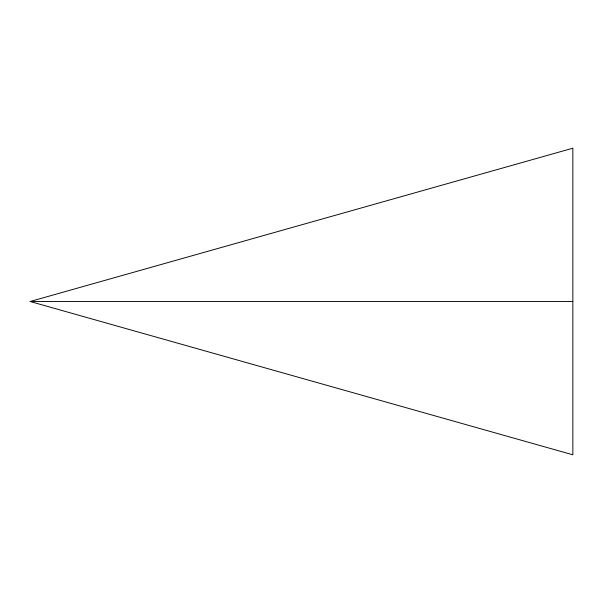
<?xml version="1.0" encoding="UTF-8"?>
<svg xmlns="http://www.w3.org/2000/svg" width="603" height="603" viewBox="0 0 603 603"><rect width="100%" height="100%" fill="white"/><g stroke="black" fill="none" stroke-linecap="round" stroke-linejoin="round"><path stroke-width="0.9" d="M30.15 301.5L572.85 148.195L572.85 454.805L30.15 301.5L572.85 301.5"/></g></svg>
